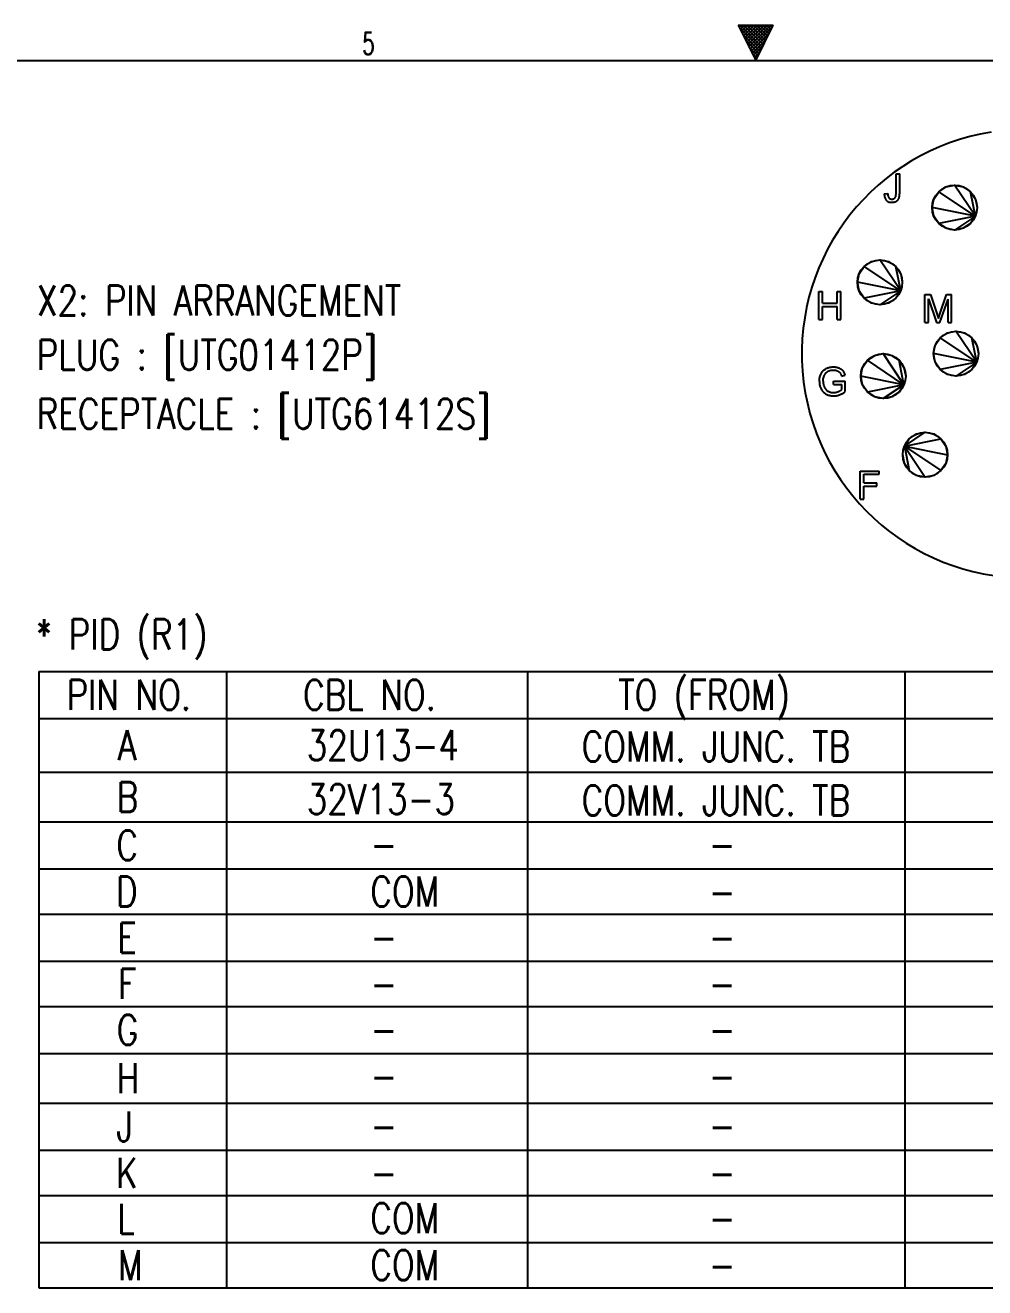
# Model space of a CAD drawing. Extents: x 260 to 819, y -886 to -454.
# Drawn here: x 476.9 to 559.5, y -572.1 to -463.5 of the extents above; entities that cross this region are included whole.
import ezdxf
from ezdxf.enums import TextEntityAlignment as Align

# ---------------------------------------------------------------- set-up
doc = ezdxf.new("R2010")
doc.units = 0
doc.header["$LTSCALE"] = 150
doc.header["$MEASUREMENT"] = 0
doc.linetypes.add('DASHED', pattern=[0.75, 0.5, -0.25])
doc.layers.get('0').update_dxf_attribs({"color": 6, "linetype": 'CONTINUOUS'})
doc.layers.add('현배선도', color=7, linetype='CONTINUOUS')
doc.styles.get("Standard").update_dxf_attribs({"font": 'romans.shx', "width": 0.8, "bigfont": 'whgtxt.shx'})

# ---------------------------------------------------------------- blocks, each defined once
blk = doc.blocks.new('*H2')
at = {"color": 2, "linetype": 'Continuous'}
for p, q in [((-266.22, 407.36), (-268.12, 409.25)), ((-266.13, 407.55), (-268, 409.42)), ((-266.32, 407.17), (-267.84, 408.69)), ((-266.04, 407.74), (-267.72, 409.42)), ((-265.94, 407.93), (-267.44, 409.42)), ((-265.85, 408.12), (-267.15, 409.42)), ((-265.75, 408.31), (-266.87, 409.42)), ((-265.66, 408.5), (-266.59, 409.42)), ((-265.57, 408.69), (-266.31, 409.42)), ((-265.47, 408.87), (-266.02, 409.42)), ((-265.38, 409.06), (-265.74, 409.42)), ((-265.29, 409.25), (-265.46, 409.42)), ((-266.41, 406.98), (-267.56, 408.13)), ((-266.5, 406.79), (-267.28, 407.57)), ((-266.6, 406.61), (-267, 407.01)), ((-266.69, 406.42), (-266.72, 406.45))]:
    blk.add_line(p, q, dxfattribs=at)
blk = doc.blocks.new('*H3')
at = {"color": 2, "linetype": 'Continuous'}
for p, q in [((-267.98, 409.42), (-268.13, 409.28)), ((-267.7, 409.42), (-268.03, 409.09)), ((-267.42, 409.42), (-267.94, 408.9)), ((-267.13, 409.42), (-267.85, 408.71)), ((-266.85, 409.42), (-267.75, 408.52)), ((-266.57, 409.42), (-267.66, 408.33)), ((-266.29, 409.42), (-267.57, 408.15)), ((-266, 409.42), (-267.47, 407.96)), ((-265.72, 409.42), (-267.38, 407.77)), ((-265.44, 409.42), (-267.28, 407.58)), ((-265.25, 409.33), (-267.19, 407.39)), ((-265.52, 408.77), (-267.1, 407.2)), ((-265.8, 408.21), (-267, 407.01)), ((-266.08, 407.65), (-266.91, 406.82)), ((-266.36, 407.09), (-266.82, 406.63)), ((-266.64, 406.53), (-266.72, 406.44))]:
    blk.add_line(p, q, dxfattribs=at)
blk = doc.blocks.new('ansi-c')
at = {"color": 2, "linetype": 'Continuous'}
for p, q in [((208.8, 767.49), (211.8, 767.49)), ((208.8, 767.49), (210.3, 764.46)), ((210.3, 764.46), (211.8, 767.49))]:
    blk.add_line(p, q, dxfattribs=at)
at = {"color": 5, "linetype": 'Continuous'}
blk.add_line((-56.4, 764.46), (477, 764.46), dxfattribs=at)
at = {"color": 7, "linetype": 'Continuous'}
for name in ['*H3', '*H2']:
    blk.add_blockref(name, (477, 358.06), dxfattribs=at)
at = {"color": 130, "linetype": 'Continuous', "width": 0.655684}
blk.add_text('5', height=1.9, dxfattribs=at).set_placement((176.97, 765.92), align=Align.MIDDLE_CENTER)

msp = doc.modelspace()

# ---------------------------------------------------------------- linework, layer by layer
at = {"color": 7, "linetype": 'Continuous'}
for p, q in [((551.84, -477.92), (551.84, -476.26)), ((551.84, -476.26), (552.16, -476.26)), ((552.16, -477.91), (552.16, -476.26)), ((550.83, -477.99), (551.12, -477.95)), ((550.83, -477.99), (550.83, -478.06)), ((550.83, -478.06), (550.84, -478.13)), ((550.84, -478.13), (550.84, -478.19)), ((551.12, -477.95), (551.12, -478)), ((551.12, -478), (551.13, -478.05)), ((551.13, -478.05), (551.13, -478.1)), ((551.13, -478.1), (551.14, -478.14)), ((551.14, -478.14), (551.15, -478.18)), ((551.82, -478.16), (551.83, -478.13)), ((551.83, -478.07), (551.84, -478.04)), ((551.83, -478.1), (551.83, -478.07)), ((551.83, -478.13), (551.83, -478.1)), ((551.84, -477.96), (551.84, -477.92)), ((551.84, -478), (551.84, -477.96)), ((551.84, -478.04), (551.84, -478)), ((552.14, -478.17), (552.15, -478.13)), ((552.15, -478.02), (552.16, -477.96)), ((552.15, -478.08), (552.15, -478.02)), ((552.15, -478.13), (552.15, -478.08)), ((552.16, -477.96), (552.16, -477.91)), ((550.84, -478.19), (550.85, -478.25)), ((550.85, -478.25), (550.87, -478.31)), ((550.87, -478.31), (550.89, -478.36)), ((550.89, -478.36), (550.91, -478.41)), ((550.91, -478.41), (550.93, -478.45)), ((550.93, -478.45), (550.96, -478.49)), ((550.96, -478.49), (550.99, -478.53)), ((550.99, -478.53), (551.03, -478.57)), ((551.03, -478.57), (551.07, -478.6)), ((551.07, -478.6), (551.11, -478.63)), ((551.11, -478.63), (551.15, -478.65)), ((551.15, -478.18), (551.16, -478.22)), ((551.15, -478.65), (551.2, -478.67)), ((551.16, -478.22), (551.18, -478.25)), ((551.18, -478.25), (551.19, -478.28)), ((551.19, -478.28), (551.21, -478.31)), ((551.2, -478.67), (551.25, -478.69)), ((551.21, -478.31), (551.22, -478.33)), ((551.22, -478.33), (551.24, -478.35)), ((551.24, -478.35), (551.26, -478.37)), ((551.25, -478.69), (551.3, -478.7)), ((551.26, -478.37), (551.28, -478.38)), ((551.28, -478.38), (551.31, -478.39)), ((551.3, -478.7), (551.36, -478.71)), ((551.31, -478.39), (551.33, -478.41)), ((551.33, -478.41), (551.36, -478.41)), ((551.36, -478.41), (551.39, -478.42)), ((551.36, -478.71), (551.42, -478.71)), ((551.39, -478.42), (551.42, -478.43)), ((551.42, -478.43), (551.45, -478.43)), ((551.42, -478.71), (551.48, -478.72)), ((551.45, -478.43), (551.48, -478.43)), ((551.48, -478.43), (551.5, -478.43)), ((551.48, -478.72), (551.52, -478.71)), ((551.5, -478.43), (551.52, -478.43)), ((551.52, -478.43), (551.55, -478.43)), ((551.52, -478.71), (551.56, -478.71)), ((551.55, -478.43), (551.57, -478.42)), ((551.56, -478.71), (551.6, -478.71)), ((551.57, -478.42), (551.59, -478.42)), ((551.59, -478.42), (551.61, -478.41)), ((551.6, -478.71), (551.64, -478.7)), ((551.61, -478.41), (551.63, -478.4)), ((551.63, -478.4), (551.65, -478.4)), ((551.64, -478.7), (551.68, -478.69)), ((551.65, -478.4), (551.67, -478.39)), ((551.67, -478.39), (551.69, -478.38)), ((551.68, -478.69), (551.72, -478.68)), ((551.69, -478.38), (551.7, -478.36)), ((551.7, -478.36), (551.72, -478.35)), ((551.72, -478.35), (551.73, -478.34)), ((551.72, -478.68), (551.75, -478.67)), ((551.73, -478.34), (551.75, -478.32)), ((551.75, -478.32), (551.76, -478.31)), ((551.75, -478.67), (551.79, -478.66)), ((551.76, -478.31), (551.77, -478.3)), ((551.77, -478.3), (551.78, -478.28)), ((551.78, -478.28), (551.79, -478.26)), ((551.79, -478.26), (551.8, -478.24)), ((551.79, -478.66), (551.82, -478.64)), ((551.8, -478.24), (551.81, -478.23)), ((551.81, -478.21), (551.82, -478.18)), ((551.81, -478.23), (551.81, -478.21)), ((551.82, -478.18), (551.82, -478.16)), ((551.82, -478.64), (551.85, -478.63)), ((551.85, -478.63), (551.88, -478.61)), ((551.88, -478.61), (551.91, -478.59)), ((551.91, -478.59), (551.94, -478.57)), ((551.94, -478.57), (551.97, -478.55)), ((551.97, -478.55), (551.99, -478.52)), ((551.99, -478.52), (552.01, -478.49)), ((552.01, -478.49), (552.03, -478.47)), ((552.03, -478.47), (552.05, -478.44)), ((552.05, -478.44), (552.07, -478.41)), ((552.07, -478.41), (552.08, -478.37)), ((552.08, -478.37), (552.1, -478.34)), ((552.1, -478.34), (552.11, -478.3)), ((552.11, -478.3), (552.12, -478.26)), ((552.12, -478.26), (552.13, -478.22)), ((552.13, -478.22), (552.14, -478.17)), ((545.19, -488.81), (545.19, -486.4)), ((545.19, -486.4), (545.51, -486.4)), ((545.51, -487.39), (545.51, -486.4)), ((546.76, -487.39), (546.76, -486.4)), ((546.76, -486.4), (547.08, -486.4)), ((547.08, -488.81), (547.08, -486.4)), ((554.32, -489.06), (554.32, -486.65)), ((554.32, -486.65), (554.8, -486.65)), ((554.8, -486.65), (555.37, -488.36)), ((555.62, -488.33), (556.19, -486.65)), ((556.19, -486.65), (556.62, -486.65)), ((556.62, -489.06), (556.62, -486.65)), ((545.51, -487.39), (546.76, -487.39)), ((545.51, -487.68), (546.76, -487.68)), ((545.51, -488.81), (545.51, -487.68)), ((546.76, -488.81), (546.76, -487.68)), ((554.63, -487.01), (555.33, -489.06)), ((554.63, -489.06), (554.63, -487.01)), ((555.62, -489.06), (556.32, -487.04)), ((556.32, -489.06), (556.32, -487.04)), ((545.19, -488.81), (545.51, -488.81)), ((546.76, -488.81), (547.08, -488.81)), ((555.37, -488.36), (555.39, -488.4)), ((555.39, -488.4), (555.4, -488.45)), ((555.4, -488.45), (555.42, -488.49)), ((555.42, -488.49), (555.43, -488.53)), ((555.43, -488.53), (555.44, -488.56)), ((555.44, -488.56), (555.45, -488.6)), ((555.45, -488.6), (555.46, -488.63)), ((555.46, -488.63), (555.47, -488.66)), ((555.47, -488.66), (555.48, -488.69)), ((555.48, -488.69), (555.49, -488.71)), ((555.49, -488.71), (555.5, -488.68)), ((555.5, -488.68), (555.51, -488.65)), ((555.51, -488.65), (555.52, -488.62)), ((555.52, -488.62), (555.53, -488.59)), ((555.53, -488.59), (555.54, -488.55)), ((555.54, -488.55), (555.55, -488.51)), ((555.55, -488.51), (555.57, -488.47)), ((555.57, -488.47), (555.58, -488.42)), ((555.58, -488.42), (555.6, -488.38)), ((555.6, -488.38), (555.62, -488.33)), ((554.32, -489.06), (554.63, -489.06)), ((555.33, -489.06), (555.62, -489.06)), ((556.32, -489.06), (556.62, -489.06)), ((545.45, -493.36), (545.49, -493.31)), ((545.49, -493.31), (545.53, -493.26)), ((545.53, -493.26), (545.57, -493.21)), ((545.57, -493.21), (545.61, -493.17)), ((545.61, -493.17), (545.66, -493.13)), ((545.66, -493.13), (545.71, -493.09)), ((545.71, -493.09), (545.76, -493.06)), ((545.76, -493.06), (545.81, -493.03)), ((545.81, -493.03), (545.87, -493)), ((545.83, -493.37), (545.86, -493.35)), ((545.86, -493.35), (545.88, -493.33)), ((545.87, -493), (545.93, -492.97)), ((545.88, -493.33), (545.9, -493.31)), ((545.9, -493.31), (545.93, -493.29)), ((545.93, -492.97), (545.99, -492.95)), ((545.93, -493.29), (545.95, -493.28)), ((545.95, -493.28), (545.98, -493.26)), ((545.98, -493.26), (546.01, -493.25)), ((545.99, -492.95), (546.05, -492.93)), ((546.01, -493.25), (546.04, -493.23)), ((546.04, -493.23), (546.07, -493.22)), ((546.05, -492.93), (546.11, -492.91)), ((546.07, -493.22), (546.1, -493.2)), ((546.1, -493.2), (546.14, -493.19)), ((546.11, -492.91), (546.17, -492.9)), ((546.14, -493.19), (546.17, -493.18)), ((546.17, -492.9), (546.24, -492.89)), ((546.17, -493.18), (546.21, -493.17)), ((546.21, -493.17), (546.25, -493.17)), ((546.24, -492.89), (546.31, -492.88)), ((546.25, -493.17), (546.28, -493.16)), ((546.28, -493.16), (546.32, -493.16)), ((546.31, -492.88), (546.38, -492.88)), ((546.32, -493.16), (546.37, -493.15)), ((546.37, -493.15), (546.41, -493.15)), ((546.38, -492.88), (546.45, -492.88)), ((546.41, -493.15), (546.45, -493.15)), ((546.45, -492.88), (546.5, -492.88)), ((546.45, -493.15), (546.49, -493.15)), ((546.49, -493.15), (546.52, -493.15)), ((546.5, -492.88), (546.55, -492.88)), ((546.52, -493.15), (546.56, -493.16)), ((546.55, -492.88), (546.6, -492.88)), ((546.56, -493.16), (546.59, -493.16)), ((546.59, -493.16), (546.62, -493.17)), ((546.6, -492.88), (546.65, -492.89)), ((546.62, -493.17), (546.66, -493.17)), ((546.65, -492.89), (546.7, -492.9)), ((546.66, -493.17), (546.69, -493.18)), ((546.69, -493.18), (546.72, -493.19)), ((546.7, -492.9), (546.74, -492.91)), ((546.72, -493.19), (546.75, -493.2)), ((546.74, -492.91), (546.79, -492.92)), ((546.75, -493.2), (546.78, -493.21)), ((546.78, -493.21), (546.81, -493.23)), ((546.79, -492.92), (546.84, -492.93)), ((546.81, -493.23), (546.84, -493.24)), ((546.84, -492.93), (546.88, -492.95)), ((546.84, -493.24), (546.87, -493.26)), ((546.87, -493.26), (546.89, -493.27)), ((546.88, -492.95), (546.92, -492.96)), ((546.89, -493.27), (546.92, -493.29)), ((546.92, -492.96), (546.96, -492.98)), ((546.92, -493.29), (546.94, -493.3)), ((546.94, -493.3), (546.96, -493.32)), ((546.96, -492.98), (547, -493)), ((546.96, -493.32), (546.98, -493.34)), ((546.98, -493.34), (547, -493.36)), ((547, -493), (547.04, -493.02)), ((547.04, -493.02), (547.08, -493.04)), ((547.08, -493.04), (547.11, -493.06)), ((547.11, -493.06), (547.14, -493.09)), ((547.14, -493.09), (547.17, -493.11)), ((547.17, -493.11), (547.2, -493.14)), ((547.2, -493.14), (547.23, -493.17)), ((547.23, -493.17), (547.25, -493.2)), ((547.25, -493.2), (547.28, -493.23)), ((547.28, -493.23), (547.3, -493.26)), ((547.3, -493.26), (547.32, -493.3)), ((547.32, -493.3), (547.34, -493.33)), ((547.34, -493.33), (547.36, -493.37)), ((545.24, -494.07), (545.25, -494)), ((545.24, -494.14), (545.24, -494.07)), ((545.24, -494.14), (545.24, -494.21)), ((545.24, -494.21), (545.25, -494.28)), ((545.25, -493.93), (545.26, -493.86)), ((545.25, -494), (545.25, -493.93)), ((545.25, -494.28), (545.25, -494.34)), ((545.25, -494.34), (545.26, -494.41)), ((545.26, -493.86), (545.28, -493.8)), ((545.26, -494.41), (545.28, -494.47)), ((545.28, -493.8), (545.29, -493.73)), ((545.29, -493.73), (545.31, -493.67)), ((545.31, -493.67), (545.34, -493.6)), ((545.34, -493.6), (545.36, -493.54)), ((545.36, -493.54), (545.39, -493.48)), ((545.39, -493.48), (545.42, -493.42)), ((545.42, -493.42), (545.45, -493.36)), ((545.57, -494.01), (545.58, -493.96)), ((545.57, -494.06), (545.57, -494.01)), ((545.57, -494.12), (545.57, -494.06)), ((545.57, -494.12), (545.57, -494.18)), ((545.57, -494.18), (545.57, -494.24)), ((545.57, -494.24), (545.58, -494.3)), ((545.58, -493.91), (545.59, -493.86)), ((545.58, -493.96), (545.58, -493.91)), ((545.58, -494.3), (545.59, -494.36)), ((545.59, -493.86), (545.6, -493.82)), ((545.59, -494.36), (545.6, -494.41)), ((545.6, -493.82), (545.62, -493.77)), ((545.6, -494.41), (545.61, -494.47)), ((545.62, -493.77), (545.63, -493.72)), ((545.63, -493.72), (545.64, -493.68)), ((545.64, -493.68), (545.66, -493.63)), ((545.66, -493.63), (545.67, -493.6)), ((545.67, -493.6), (545.69, -493.58)), ((545.69, -493.58), (545.7, -493.55)), ((545.7, -493.55), (545.71, -493.53)), ((545.71, -493.53), (545.73, -493.51)), ((545.73, -493.51), (545.74, -493.48)), ((545.74, -493.48), (545.76, -493.46)), ((545.76, -493.46), (545.78, -493.44)), ((545.78, -493.44), (545.8, -493.41)), ((545.8, -493.41), (545.81, -493.39)), ((545.81, -493.39), (545.83, -493.37)), ((546.45, -494.38), (546.45, -494.1)), ((546.45, -494.1), (547.47, -494.1)), ((546.45, -494.38), (547.16, -494.38)), ((547, -493.36), (547.01, -493.38)), ((547.01, -493.38), (547.03, -493.4)), ((547.03, -493.4), (547.04, -493.43)), ((547.04, -493.43), (547.06, -493.45)), ((547.06, -493.45), (547.07, -493.48)), ((547.07, -493.48), (547.09, -493.51)), ((547.09, -493.51), (547.1, -493.54)), ((547.1, -493.54), (547.11, -493.57)), ((547.11, -493.57), (547.13, -493.6)), ((547.13, -493.6), (547.14, -493.64)), ((547.14, -493.64), (547.15, -493.67)), ((547.15, -493.67), (547.44, -493.59)), ((547.16, -494.83), (547.16, -494.38)), ((547.36, -493.37), (547.38, -493.41)), ((547.38, -493.41), (547.39, -493.46)), ((547.39, -493.46), (547.41, -493.5)), ((547.41, -493.5), (547.42, -493.55)), ((547.42, -493.55), (547.44, -493.59)), ((547.47, -494.99), (547.47, -494.1)), ((545.28, -494.47), (545.29, -494.54)), ((545.29, -494.54), (545.31, -494.6)), ((545.31, -494.6), (545.34, -494.66)), ((545.34, -494.66), (545.36, -494.72)), ((545.36, -494.72), (545.39, -494.78)), ((545.39, -494.78), (545.42, -494.84)), ((545.42, -494.84), (545.45, -494.89)), ((545.45, -494.89), (545.49, -494.94)), ((545.49, -494.94), (545.53, -494.99)), ((545.53, -494.99), (545.57, -495.03)), ((545.57, -495.03), (545.62, -495.08)), ((545.61, -494.47), (545.62, -494.52)), ((545.62, -494.52), (545.64, -494.56)), ((545.62, -495.08), (545.67, -495.12)), ((545.64, -494.56), (545.66, -494.61)), ((545.66, -494.61), (545.68, -494.66)), ((545.67, -495.12), (545.72, -495.15)), ((545.68, -494.66), (545.7, -494.7)), ((545.7, -494.7), (545.73, -494.74)), ((545.72, -495.15), (545.77, -495.19)), ((545.73, -494.74), (545.76, -494.78)), ((545.76, -494.78), (545.79, -494.81)), ((545.77, -495.19), (545.83, -495.22)), ((545.79, -494.81), (545.82, -494.84)), ((545.82, -494.84), (545.85, -494.88)), ((545.83, -495.22), (545.89, -495.25)), ((545.85, -494.88), (545.89, -494.9)), ((545.89, -494.9), (545.92, -494.93)), ((545.89, -495.25), (545.95, -495.27)), ((545.92, -494.93), (545.96, -494.96)), ((545.95, -495.27), (546.01, -495.3)), ((545.96, -494.96), (546, -494.98)), ((546, -494.98), (546.05, -495)), ((546.01, -495.3), (546.07, -495.32)), ((546.05, -495), (546.09, -495.02)), ((546.07, -495.32), (546.13, -495.33)), ((546.09, -495.02), (546.13, -495.03)), ((546.13, -495.03), (546.18, -495.05)), ((546.13, -495.33), (546.2, -495.35)), ((546.18, -495.05), (546.22, -495.06)), ((546.2, -495.35), (546.27, -495.36)), ((546.22, -495.06), (546.27, -495.07)), ((546.27, -495.07), (546.31, -495.07)), ((546.27, -495.36), (546.33, -495.37)), ((546.31, -495.07), (546.36, -495.08)), ((546.33, -495.37), (546.4, -495.37)), ((546.36, -495.08), (546.41, -495.08)), ((546.4, -495.37), (546.47, -495.37)), ((546.41, -495.08), (546.46, -495.08)), ((546.46, -495.08), (546.5, -495.08)), ((546.47, -495.37), (546.53, -495.37)), ((546.5, -495.08), (546.54, -495.08)), ((546.53, -495.37), (546.58, -495.37)), ((546.54, -495.08), (546.58, -495.08)), ((546.58, -495.08), (546.62, -495.07)), ((546.58, -495.37), (546.63, -495.36)), ((546.62, -495.07), (546.66, -495.06)), ((546.63, -495.36), (546.68, -495.36)), ((546.66, -495.06), (546.7, -495.05)), ((546.68, -495.36), (546.73, -495.35)), ((546.7, -495.05), (546.74, -495.04)), ((546.73, -495.35), (546.78, -495.34)), ((546.74, -495.04), (546.78, -495.03)), ((546.78, -495.03), (546.82, -495.02)), ((546.78, -495.34), (546.84, -495.33)), ((546.82, -495.02), (546.86, -495)), ((546.84, -495.33), (546.89, -495.31)), ((546.86, -495), (546.9, -494.99)), ((546.89, -495.31), (546.94, -495.29)), ((546.9, -494.99), (546.94, -494.97)), ((546.94, -494.97), (546.97, -494.95)), ((546.94, -495.29), (546.99, -495.28)), ((546.97, -494.95), (547, -494.94)), ((546.99, -495.28), (547.04, -495.26)), ((547, -494.94), (547.03, -494.92)), ((547.03, -494.92), (547.06, -494.9)), ((547.04, -495.26), (547.09, -495.24)), ((547.06, -494.9), (547.09, -494.89)), ((547.09, -494.89), (547.11, -494.87)), ((547.09, -495.24), (547.14, -495.21)), ((547.11, -494.87), (547.14, -494.85)), ((547.14, -494.85), (547.16, -494.83)), ((547.14, -495.21), (547.18, -495.19)), ((547.18, -495.19), (547.23, -495.16)), ((547.23, -495.16), (547.28, -495.13)), ((547.28, -495.13), (547.33, -495.1)), ((547.33, -495.1), (547.38, -495.07)), ((547.38, -495.07), (547.42, -495.03)), ((547.42, -495.03), (547.47, -494.99)), ((548.75, -504.25), (548.75, -501.84)), ((548.75, -501.84), (550.38, -501.84)), ((550.38, -502.12), (550.38, -501.84)), ((549.07, -502.12), (550.38, -502.12)), ((549.07, -502.87), (549.07, -502.12)), ((549.07, -502.87), (550.2, -502.87)), ((550.2, -503.15), (550.2, -502.87)), ((549.07, -503.15), (550.2, -503.15)), ((549.07, -504.25), (549.07, -503.15)), ((548.75, -504.25), (549.07, -504.25))]:
    msp.add_line(p, q, dxfattribs=at)
at = {"color": 0}
msp.add_line((494.21, -519.1), (494.21, -572.14), dxfattribs=at)
at = {"color": 7, "linetype": 'Continuous'}
for points in [[(558.67, -479.91), (554.96, -479.17), (555.1, -478.43), (555.52, -477.8)], [(558.67, -479.91), (555.52, -477.8), (556.15, -477.38), (556.88, -477.24)], [(558.67, -479.91), (556.88, -477.24), (557.62, -477.38), (558.25, -477.8)], [(558.67, -479.91), (558.25, -477.8), (558.67, -478.43), (558.81, -479.17)], [(558.67, -479.91), (555.52, -480.53), (555.1, -479.91), (554.96, -479.17)], [(558.67, -479.91), (556.88, -481.1), (556.15, -480.95), (555.52, -480.53)], [(558.67, -479.91), (558.25, -480.53), (557.62, -480.95), (556.88, -481.1)], [(552.24, -486.34), (548.53, -485.6), (548.67, -484.86), (549.09, -484.23)], [(552.24, -486.34), (549.09, -484.23), (549.72, -483.81), (550.45, -483.67)], [(552.24, -486.34), (550.45, -483.67), (551.19, -483.81), (551.82, -484.23)], [(552.24, -486.34), (551.82, -484.23), (552.24, -484.86), (552.38, -485.6)], [(552.24, -486.34), (549.09, -486.96), (548.67, -486.34), (548.53, -485.6)], [(552.24, -486.34), (550.45, -487.53), (549.72, -487.38), (549.09, -486.96)], [(552.24, -486.34), (551.82, -486.96), (551.19, -487.38), (550.45, -487.53)], [(558.78, -492.48), (555.64, -490.38), (556.26, -489.96), (557, -489.81)], [(558.78, -492.48), (557, -489.81), (557.74, -489.96), (558.37, -490.38)], [(558.78, -492.48), (555.07, -491.74), (555.22, -491.01), (555.64, -490.38)], [(558.78, -492.48), (558.37, -490.38), (558.78, -491.01), (558.93, -491.74)], [(552.52, -494.41), (549.37, -492.31), (550, -491.89), (550.74, -491.74)], [(552.52, -494.41), (550.74, -491.74), (551.48, -491.89), (552.1, -492.31)], [(558.78, -492.48), (555.64, -493.11), (555.22, -492.48), (555.07, -491.74)], [(552.52, -494.41), (548.81, -493.67), (548.96, -492.94), (549.37, -492.31)], [(552.52, -494.41), (552.1, -492.31), (552.52, -492.94), (552.67, -493.67)], [(558.78, -492.48), (557, -493.67), (556.26, -493.53), (555.64, -493.11)], [(558.78, -492.48), (558.37, -493.11), (557.74, -493.53), (557, -493.67)], [(552.52, -494.41), (549.37, -495.04), (548.96, -494.41), (548.81, -493.67)], [(552.52, -494.41), (550.74, -495.6), (550, -495.46), (549.37, -495.04)], [(552.52, -494.41), (552.1, -495.04), (551.48, -495.46), (550.74, -495.6)], [(552.56, -499.7), (552.97, -499.07), (553.6, -498.65), (554.34, -498.51)], [(552.56, -499.7), (554.34, -498.51), (555.08, -498.65), (555.7, -499.07)], [(552.56, -499.7), (552.97, -501.8), (552.56, -501.18), (552.41, -500.44)], [(552.56, -499.7), (555.7, -499.07), (556.12, -499.7), (556.27, -500.44)], [(552.56, -499.7), (556.27, -500.44), (556.12, -501.18), (555.7, -501.8)], [(552.56, -499.7), (555.7, -501.8), (555.08, -502.22), (554.34, -502.37)], [(552.56, -499.7), (554.34, -502.37), (553.6, -502.22), (552.97, -501.8)]]:
    msp.add_lwpolyline(points, dxfattribs=at)
for centre in [(556.88, -479.17), (550.45, -485.6), (557, -491.74), (550.74, -493.67), (554.34, -500.44)]:
    msp.add_circle(centre, 1.93, dxfattribs=at)
msp.add_arc((563.03, -491.74), 19.3, 98.9893, 81.0107, dxfattribs=at)
at = {"layer": '현배선도', "color": 0}
for p, q in [((478.05, -519.1), (478.05, -523.14)), ((478.05, -519.1), (552.6, -519.1)), ((494.21, -519.1), (494.21, -523.14)), ((520.12, -519.1), (520.12, -523.14)), ((552.6, -519.1), (575.33, -519.1)), ((552.6, -519.1), (552.6, -523.14)), ((478.05, -523.14), (494.21, -523.14)), ((478.05, -523.14), (478.05, -527.77)), ((494.21, -523.14), (494.21, -527.77)), ((494.21, -523.14), (552.6, -523.14)), ((520.12, -523.14), (520.12, -527.77)), ((552.6, -523.14), (575.33, -523.14)), ((552.6, -523.14), (552.6, -527.77)), ((478.05, -527.77), (494.21, -527.77)), ((478.05, -527.77), (478.05, -532.04)), ((494.21, -527.77), (494.21, -532.04)), ((494.21, -527.77), (552.6, -527.77)), ((520.12, -527.77), (520.12, -532.04)), ((552.6, -527.77), (575.33, -527.77)), ((552.6, -527.77), (552.6, -532.04)), ((478.05, -532.04), (494.21, -532.04)), ((478.05, -532.04), (478.05, -536.08)), ((494.21, -532.04), (494.21, -536.08)), ((494.21, -532.04), (552.6, -532.04)), ((520.12, -532.04), (520.12, -536.08)), ((552.6, -532.04), (575.33, -532.04)), ((552.6, -532.04), (552.6, -536.08)), ((478.05, -536.08), (494.21, -536.08)), ((478.05, -536.08), (478.05, -539.99)), ((494.21, -536.08), (494.21, -539.99)), ((494.21, -536.08), (552.6, -536.08)), ((520.12, -536.08), (520.12, -539.99)), ((552.6, -536.08), (575.33, -536.08)), ((552.6, -536.08), (552.6, -539.99)), ((478.05, -539.99), (494.21, -539.99)), ((478.05, -539.99), (478.05, -544.03)), ((494.21, -539.99), (494.21, -544.03)), ((494.21, -539.99), (552.6, -539.99)), ((520.12, -539.99), (520.12, -544.03)), ((552.6, -539.99), (575.33, -539.99)), ((552.6, -539.99), (552.6, -544.03)), ((478.05, -544.03), (494.21, -544.03)), ((478.05, -544.03), (478.05, -547.93)), ((494.21, -544.03), (494.21, -547.93)), ((494.21, -544.03), (552.6, -544.03)), ((520.12, -544.03), (520.12, -547.93)), ((552.6, -544.03), (575.33, -544.03)), ((552.6, -544.03), (552.6, -547.93)), ((478.05, -547.93), (494.21, -547.93)), ((478.05, -547.93), (478.05, -551.98)), ((494.21, -547.93), (494.21, -551.98)), ((494.21, -547.93), (552.6, -547.93)), ((520.12, -547.93), (520.12, -551.98)), ((552.6, -547.93), (575.33, -547.93)), ((552.6, -547.93), (552.6, -551.98)), ((478.05, -551.98), (494.21, -551.98)), ((478.05, -551.98), (478.05, -556.25)), ((494.21, -551.98), (552.6, -551.98)), ((494.21, -551.98), (494.21, -556.25)), ((520.12, -551.98), (520.12, -556.25)), ((552.6, -551.98), (575.33, -551.98)), ((552.6, -551.98), (552.6, -556.25)), ((478.05, -556.25), (494.21, -556.25)), ((478.05, -556.25), (478.05, -560.29)), ((494.21, -556.25), (494.21, -560.29)), ((494.21, -556.25), (552.6, -556.25)), ((520.12, -556.25), (520.12, -560.29)), ((552.6, -556.25), (575.33, -556.25)), ((552.6, -556.25), (552.6, -560.29)), ((478.05, -560.29), (494.21, -560.29)), ((478.05, -560.29), (478.05, -564.19)), ((494.21, -560.29), (494.21, -564.19)), ((494.21, -560.29), (552.6, -560.29)), ((520.12, -560.29), (520.12, -564.19)), ((552.6, -560.29), (575.33, -560.29)), ((552.6, -560.29), (552.6, -564.19)), ((478.05, -564.19), (494.21, -564.19)), ((478.05, -564.19), (478.05, -568.24)), ((494.21, -564.19), (494.21, -568.24)), ((494.21, -564.19), (552.6, -564.19)), ((520.12, -564.19), (520.12, -568.24)), ((552.6, -564.19), (575.33, -564.19)), ((552.6, -564.19), (552.6, -568.24)), ((478.05, -568.24), (494.21, -568.24)), ((478.05, -568.24), (478.05, -572.14)), ((494.21, -568.24), (494.21, -572.14)), ((494.21, -568.24), (552.6, -568.24)), ((520.12, -568.24), (520.12, -572.14)), ((552.6, -568.24), (575.33, -568.24)), ((552.6, -568.24), (552.6, -572.14)), ((478.05, -572.14), (494.21, -572.14)), ((494.21, -572.14), (552.6, -572.14)), ((552.6, -572.14), (575.33, -572.14))]:
    msp.add_line(p, q, dxfattribs=at)

# ---------------------------------------------------------------- block references
at = {"linetype": 'DASHED'}
msp.add_blockref('ansi-c', (329.46, -1230.96), dxfattribs=at)
msp.add_blockref('ansi-c', (329.46, -1230.96), dxfattribs=at)

# ---------------------------------------------------------------- texts
at = {"layer": '현배선도', "color": 4, "width": 0.8}
for s, height, p in [('X2: PIN ARRANGEMENT', 2.5833, (477.9, -488.46)), ('PLUG : [UTG01412P]', 2.5833, (477.88, -493.13)), ('RECEPTACLE : [UTG61412S]', 2.5833, (477.88, -498.2)), ('* PID (R1)', 2.583, (477.8, -517.19))]:
    msp.add_text(s, height=height, dxfattribs=at).set_placement(p)
at = {"layer": '현배선도', "color": 0, "width": 0.8}
for s, height, p in [('TO (FROM)', 2.583, (527.93, -522.4)), ('PIN NO.', 2.583, (480.45, -522.4)), ('CBL NO.', 2.583, (500.81, -522.4)), ('A', 2.58, (484.87, -526.74)), ('32U13-4', 2.583, (501.12, -526.74)), ('COMM. JUNC. TB', 2.5833, (524.78, -526.85)), ('B', 2.58, (484.77, -531.19)), ('32V13-3', 2.583, (501.12, -531.37)), ('COMM. JUNC. TB', 2.5833, (524.78, -531.48)), ('C', 2.58, (484.74, -535.35)), ('-', 2.58, (506.6, -535.28)), ('-', 2.58, (535.73, -535.28)), ('D', 2.58, (484.71, -539.33)), ('COM', 2.583, (506.6, -539.33)), ('-', 2.58, (535.73, -539.33)), ('E', 2.58, (484.83, -543.3)), ('-', 2.58, (506.6, -543.23)), ('-', 2.58, (535.73, -543.23)), ('F', 2.58, (484.88, -547.27)), ('-', 2.58, (506.6, -547.27)), ('-', 2.58, (535.73, -547.27)), ('G', 2.58, (484.76, -551.24)), ('-', 2.58, (506.6, -551.18)), ('-', 2.58, (535.73, -551.18)), ('H', 2.58, (484.77, -555.4)), ('-', 2.58, (506.6, -555.22)), ('-', 2.58, (535.73, -555.22)), ('J', 2.58, (484.74, -559.55)), ('-', 2.58, (506.6, -559.49)), ('-', 2.58, (535.73, -559.49)), ('K', 2.58, (484.71, -563.53)), ('-', 2.58, (506.6, -563.53)), ('-', 2.58, (535.73, -563.53)), ('L', 2.58, (484.83, -567.51)), ('COM', 2.583, (506.6, -567.44)), ('-', 2.58, (535.73, -567.44)), ('M', 2.58, (484.88, -571.48)), ('COM', 2.583, (506.6, -571.48)), ('-', 2.58, (535.73, -571.48))]:
    msp.add_text(s, height=height, dxfattribs=at).set_placement(p)

doc.saveas('drawing.dxf')
